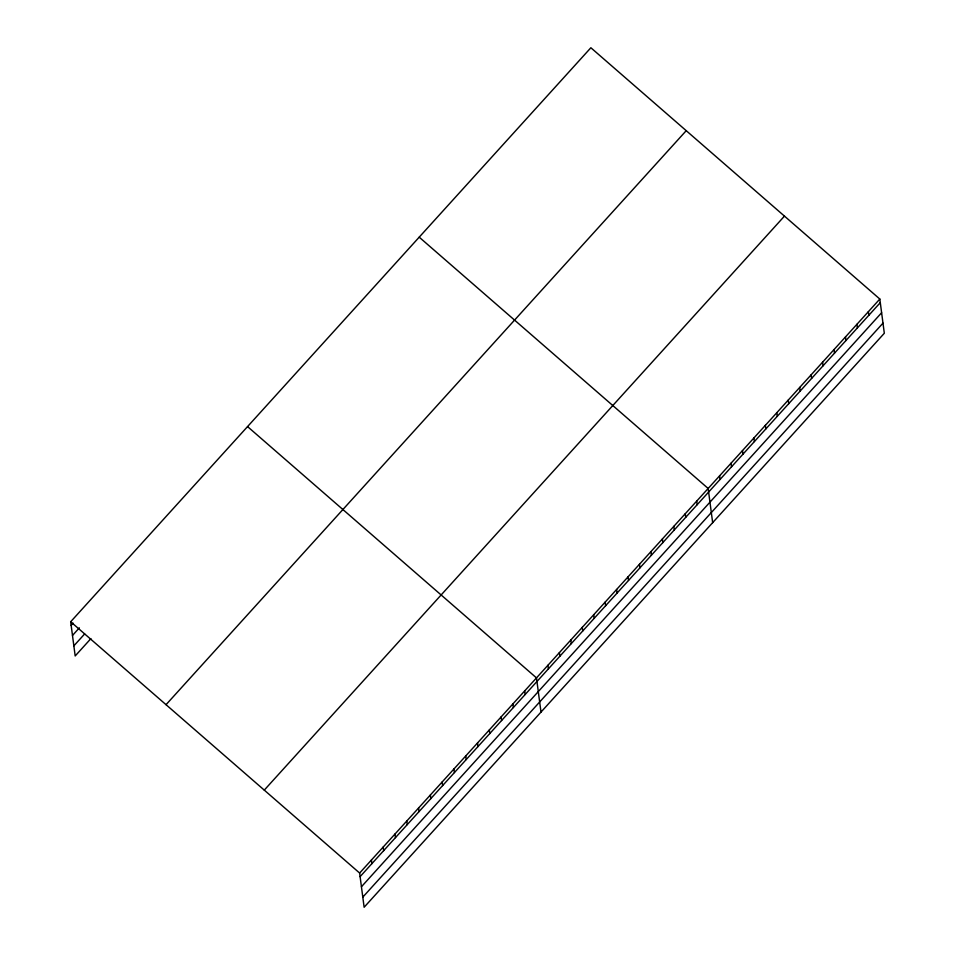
<?xml version="1.0" encoding="UTF-8"?>
<svg xmlns="http://www.w3.org/2000/svg" width="955" height="955" viewBox="0 0 955 955"><rect width="100%" height="100%" fill="white"/><g stroke="black" fill="none" stroke-linecap="round" stroke-linejoin="round"><path stroke-width="1.43" d="M70.682 621.753L590.87 47.75L879.818 299.046L884.318 333.247L364.13 907.25L359.629 873.049L70.682 621.753L75.182 655.954L90.904 638.609M71.159 625.358L73.129 623.185M72.484 635.457L79.361 627.865M73.857 645.855L84.661 633.929M166.039 704.683L686.227 130.68M264.272 790.119L784.461 216.117M359.629 873.049L879.818 299.046M360.095 876.654L880.283 302.651M361.432 886.753L881.62 312.751M362.793 897.151L882.981 323.148M419.209 237.174L708.156 488.471L712.657 522.672M247.548 426.599L536.483 677.895L540.996 712.084M868.37 311.676L868.847 315.269M856.922 324.306L857.399 327.899M845.485 336.936L845.951 340.529M834.037 349.554L834.515 353.159M822.589 362.184L823.067 365.789M811.153 374.814L811.619 378.419M799.705 387.444L800.183 391.049M788.257 400.073L788.735 403.667M776.821 412.703L777.286 416.296M765.373 425.333L765.85 428.926M753.925 437.951L754.402 441.556M742.489 450.581L742.954 454.186M731.041 463.211L731.518 466.816M719.592 475.841L720.07 479.446M696.708 501.1L697.186 504.694M685.26 513.718L685.738 517.324M673.824 526.348L674.29 529.953M662.376 538.978L662.854 542.583M650.928 551.608L651.405 555.213M639.492 564.238L639.957 567.831M628.044 576.868L628.521 580.461M616.596 589.498L617.073 593.091M605.16 602.116L605.625 605.721M593.712 614.745L594.189 618.351M582.264 627.375L582.741 630.98M570.815 640.005L571.293 643.61M559.379 652.635L559.857 656.228M547.931 665.265L548.409 668.858M524.701 690.895L525.166 694.5M512.907 703.907L513.384 707.512M501.112 716.918L501.59 720.524M489.33 729.93L489.796 733.536M477.536 742.942L478.013 746.547M465.742 755.954L466.219 759.559M453.947 768.966L454.425 772.559M442.165 781.978L442.631 785.571M430.371 794.99L430.848 798.583M418.577 808.002L419.054 811.595M406.794 821.002L407.26 824.607M395 834.013L395.477 837.619M383.206 847.025L383.683 850.63M371.411 860.037L371.889 863.642"/></g></svg>
